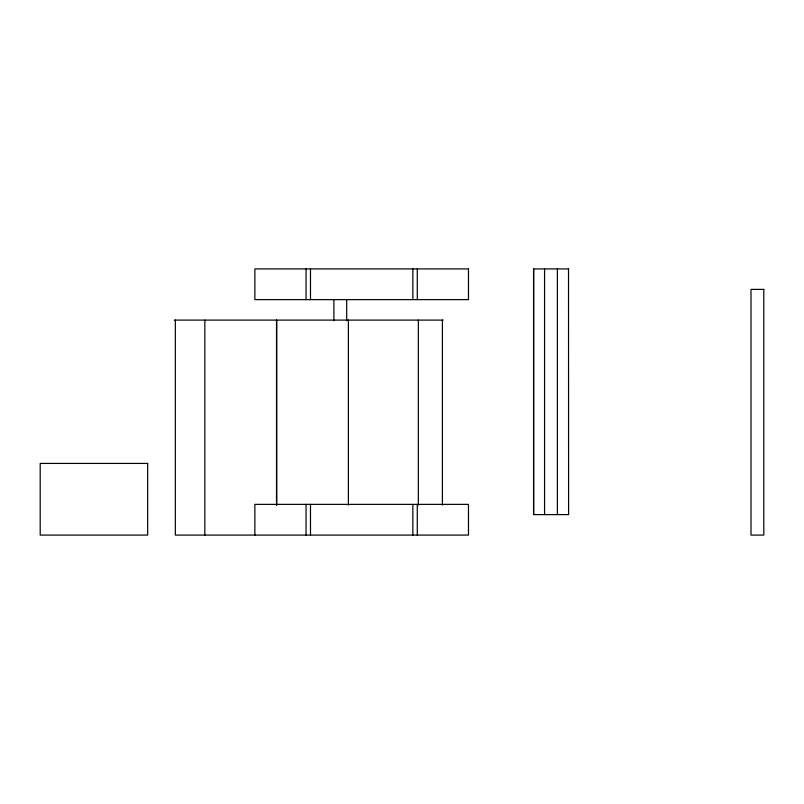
<?xml version="1.0" encoding="UTF-8"?>
<svg xmlns="http://www.w3.org/2000/svg" width="804" height="804" viewBox="0 0 804 804"><rect width="100%" height="100%" fill="white"/><g stroke="black" fill="none" stroke-linecap="round" stroke-linejoin="round"><path stroke-width="1.21" d="M174.317 320.103L443.215 320.103M557.373 268.918L557.373 514.61M544.569 268.918L544.569 514.61M533.645 268.918L533.645 514.61M442.411 320.103L442.411 505.083M418.341 320.103L418.341 505.083M417.286 268.918L417.286 299.631M417.286 504.369L417.286 535.082M412.854 268.918L412.854 299.631M412.854 504.369L412.854 535.082M348.383 320.103L348.383 505.083M346.695 299.42L346.695 320.726M333.891 299.42L333.891 320.726M310.485 268.918L310.485 299.631M310.485 504.369L310.485 535.082M306.053 268.918L306.053 299.631M306.053 504.369L306.053 535.082M276.717 320.103L276.717 505.083M276.506 320.103L276.506 505.083M254.868 535.082L254.868 504.369L468.481 504.369L468.481 535.082L175.342 535.082L175.342 320.103M204.839 320.103L204.839 535.082M468.481 268.918L254.868 268.918L254.868 299.631L468.481 299.631L468.481 268.918M568.599 268.918L533.565 268.918L533.565 514.61L568.599 514.61L568.518 268.918M763.8 289.39L751.006 289.39L751.006 535.082L763.8 535.082L763.8 289.39M147.675 463.426L40.2 463.426L40.2 535.082L147.675 535.082L147.675 463.426"/></g></svg>
